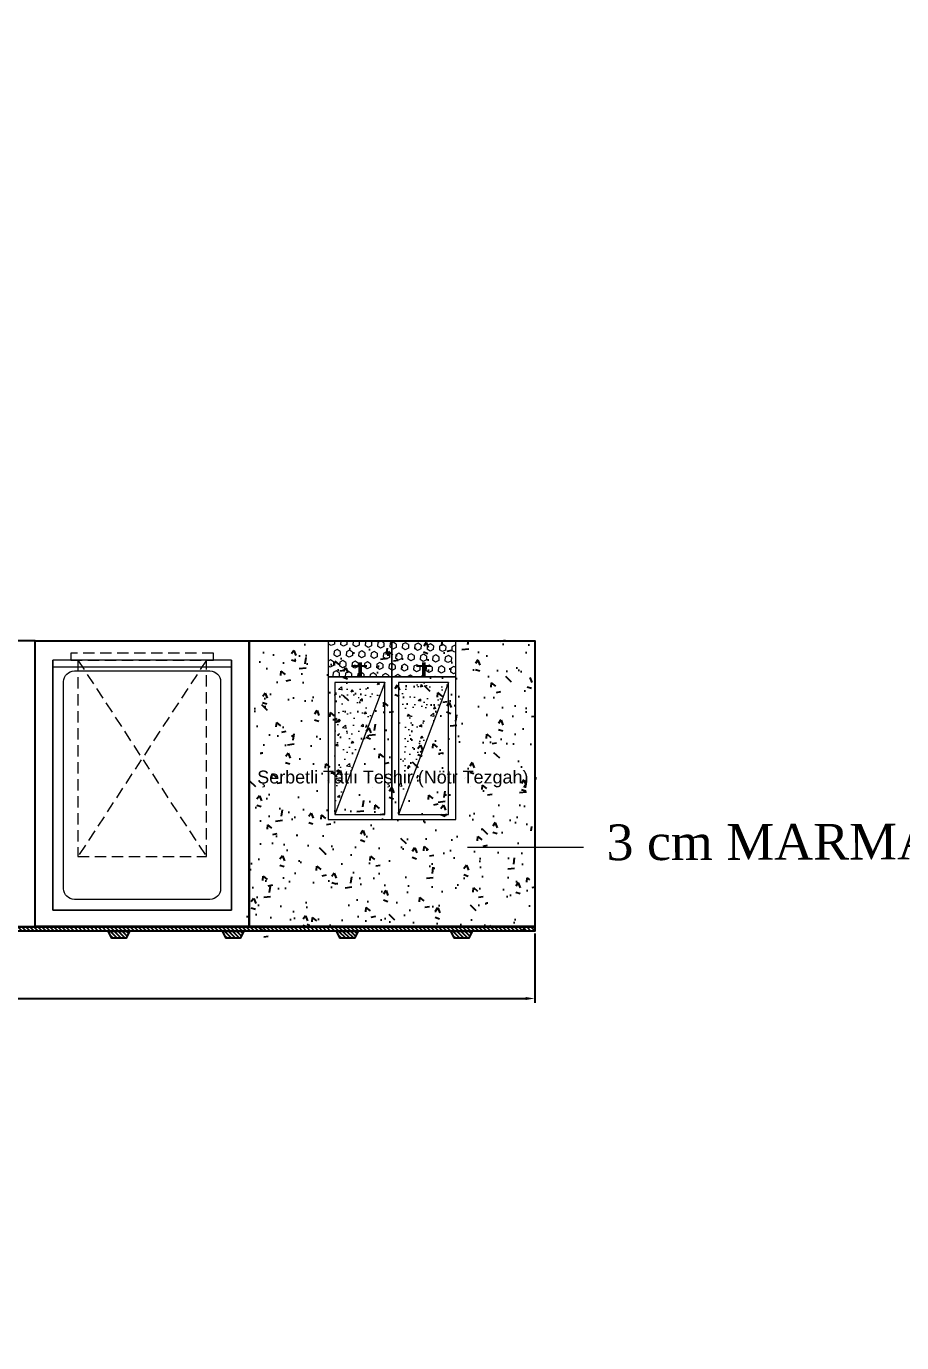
# Model space of a CAD drawing. Header units: millimetres. Extents: x 1287 to 21021, y -1522 to 4173.
# Drawn here: x 4981.5 to 5226.8, y 3215 to 3583.6 of the extents above; entities that cross this region are included whole.
import ezdxf

# ---------------------------------------------------------------- set-up
doc = ezdxf.new("R2010")
doc.units = ezdxf.units.MM
doc.linetypes.add('HIDDEN2', pattern=[4.762499999999999, 3.175, -1.5875])
for name, color, linetype, lineweight in [('ENDÜSTRİYEL MUTFAK', 253, 'Continuous', 9), ('LAMBRİ', 105, 'Continuous', 25), ('MERMER', 7, 'Continuous', 18), ('Sebe - End. Mutfak', 6, 'Continuous', 13), ('ÖLÇÜ', 40, 'Continuous', 5)]:
    doc.layers.add(name, color=color, linetype=linetype, lineweight=lineweight)
doc.layers.add('YAZI', color=7, linetype='Continuous', lineweight=20, true_color=0xd27070)
doc.layers.add('Yazı', color=7, linetype='Continuous')
doc.styles.add('OLCU', font='arial.ttf')
doc.styles.get("Standard").update_dxf_attribs({"font": 'arial.ttf'})
doc.dimstyles.new('ISO-25', dxfattribs={"dimtxt": 2.5, "dimasz": 2.5, "dimexe": 1.25, "dimexo": 0.625, "dimtad": 1, "dimtxsty": 'Standard', "dimcen": 2.5, "dimadec": 0, "dimazin": 0, "dimtfac": 1, "dimtmove": 0, "dimatfit": 3, "dimfxl": 1, "dimarcsym": 0})

# ---------------------------------------------------------------- blocks, each defined once
blk = doc.blocks.new('A$C2b49d9af')
at = {"color": 0, "linetype": 'HIDDEN2'}
for p, q in [((2.000005199608495, 42.99999943204421), (57.00000519960849, 6.999999432044206)), ((2.000005199608495, 6.999999432044206), (57.00000519960849, 42.99999943204421))]:
    blk.add_line(p, q, dxfattribs=at)
for points in [[(2.000005199608495, 44.99999943204421), (2.000005199608495, 4.999999432044206), (5.199608494876884e-06, 4.999999432044206), (5.199608494876884e-06, 44.99999943204421)], [(57.00000519960849, 42.99999943204421), (57.00000519960849, 6.999999432044206), (2.000005199608495, 6.999999432044206), (2.000005199608495, 42.99999943204421)]]:
    blk.add_lwpolyline(points, close=True, dxfattribs=at)
at = {"layer": 'ENDÜSTRİYEL MUTFAK', "color": 0}
for p, q in [((2.000005186750059, 49.99999943426701), (72.00000518675006, 49.99999943426701)), ((72.00000518675006, 49.99999943426701), (2.000005186750059, 49.99999943426701)), ((2.00161969776309, -5.657329893438146e-07), (2.00161969776309, 49.99999943426701)), ((2.00161969776309, 49.99999943426701), (72.00000518675006, 49.99999943426701)), ((4.000005186750059, -5.657329893438146e-07), (4.000005186750059, 49.99999943426701)), ((72.00000518675006, 49.99999943426701), (72.00000518675006, -5.657329893438146e-07)), ((72.00000518675006, -5.657329893438146e-07), (72.00000518675006, 49.99999943426701)), ((72.00000518675006, 49.99999943426701), (72.00000518675006, -5.657329893438146e-07)), ((66.00000518675006, 46.99999943426701), (8.000005186750059, 46.99999943426701)), ((5.000005186750059, 43.99999943426701), (5.000005186750059, 5.999999434267011)), ((69.00000518675006, 5.999999434267011), (69.00000518675006, 43.99999943426701)), ((8.000005186750059, 2.999999434267011), (66.00000518675006, 2.999999434267011)), ((72.00000518675006, -5.657329893438146e-07), (2.000005186750059, -5.657329893438146e-07)), ((2.000005186750059, -5.657329893438146e-07), (72.00000518675006, -5.657329893438146e-07)), ((72.00000518675006, -5.657329893438146e-07), (2.00161969776309, -5.657329893438146e-07)), ((2.00161969776309, -5.657329893438146e-07), (72.00161969776309, -5.657329893438146e-07))]:
    blk.add_line(p, q, dxfattribs=at)
for centre, start, end in [((8.000005186750059, 43.99999943426701), 90, 180), ((66.00000518675006, 43.99999943426701), 0, 90), ((8.000005186750059, 5.999999434267011), 180, 270), ((66.00000518675006, 5.999999434267011), 270, 0)]:
    blk.add_arc(centre, 3.000000000000001, start, end, dxfattribs=at)
blk = doc.blocks.new('A$C2DB12B37')
at = {"layer": 'Sebe - End. Mutfak'}
h = blk.add_hatch(dxfattribs=at)
h.set_pattern_fill('HEX', color=254, scale=8, style=0)
h.set_pattern_definition([(0, (-19972.7983865751, -1570.361046951647), (0, 1.732050808), [1, -2]), (120, (-19972.7983865751, -1570.361046951647), (-1.500000000373361, -0.8660254039999998), [0.9999999999999991, -1.999999999999998]), (59.99999999999999, (-19971.7983865751, -1570.361046951647), (-1.500000000373361, 0.8660254040000003), [1, -2])])
h.paths.add_polyline_path([(0.8861702500307729, 20.32434184071053), (10.87386270420211, 19.82835853364668), (11.76000711364759, 37.67278536307504), (1.77231465947625, 38.16876867013889)])
h = blk.add_hatch(dxfattribs=at)
h.set_pattern_fill('AR-CONC', color=254, style=0)
h.set_pattern_definition([(49.99999999999999, (-19972.7983865751, -1570.361046951647), (7.172601826007535, -0.6275213498259511), [0.75, -8.25]), (355, (-19972.7983865751, -1570.361046951647), (-1.38751333613, 7.521921337000117), [0.6, -6.599999999999998]), (100.4514, (-19972.2006697751, -1570.413340351647), (5.785093817140215, 6.894395420609535), [0.6374018999999997, -7.011421119999997]), (46.18419999999998, (-19972.7983865751, -1568.361046951647), (10.67241048625644, -1.655190143290178), [1.125, -12.375]), (96.63559999999998, (-19971.9090191251, -1568.498980021645), (9.346627055487033, 9.741178709004416), [0.9561028799999992, -10.51712999999998]), (351.1842000000001, (-19972.7983865751, -1568.361046951647), (9.346619451336274, 9.741186009253246), [0.9, -9.9]), (21, (-19971.7983865751, -1568.861046951646), (5.969070521184614, -4.026188906653388), [0.75, -8.25]), (326, (-19971.7983865751, -1568.861046951646), (2.433153319215815, 7.251500450468531), [0.6, -6.599999999999998]), (71.45140000000002, (-19971.3009642451, -1569.196563011646), (8.402226285814898, 3.225304967099523), [0.6374018999999996, -7.011421119999994]), (37.50000000000001, (-19972.7983865751, -1570.361046951647), (0.1215985531729067, 3.328938538313114), [0, -6.519999999999998, 0, -6.7, 0, -6.625]), (7.499999999999999, (-19972.7983865751, -1570.361046951647), (2.630695374421486, 3.944117118823602), [0, -3.819999999999998, 0, -6.37, 0, -2.524999999999999]), (327.5, (-19975.0283865751, -1570.361046951647), (5.33822436172409, -0.225548717343798), [0, -2.5, 0, -7.799999999999998, 0, -10.35]), (317.5, (-19976.0283865751, -1570.361046951647), (5.831861693423862, 1.001049823323175), [0, -3.25, 0, -5.179999999999997, 0, -7.349999999999998])])
h.paths.add_polyline_path([(50.23548212202331, 33.91527672056372), (12.5866434116997, 21.7676455208607), (13.28102004158791, 35.75041495670075)])
h = blk.add_hatch(dxfattribs=at)
h.set_pattern_fill('HEX', color=254, scale=8, style=0)
h.set_pattern_definition([(0, (-19990.6648025779, -1570.361046951647), (0, 1.732050808), [1, -2]), (120, (-19990.6648025779, -1570.361046951647), (-1.500000000373361, -0.8660254039999998), [0.9999999999999991, -1.999999999999998]), (59.99999999999999, (-19989.66480257791, -1570.361046951647), (-1.500000000373361, 0.8660254040000003), [1, -2])])
h.paths.add_polyline_path([(2.584058529464528e-05, 2.479915011282174), (9.987718294756633, 1.983931704218321), (10.87386270420211, 19.82835853364668), (0.886170250030772, 20.32434184071053)])
h = blk.add_hatch(dxfattribs=at)
h.set_pattern_fill('AR-CONC', color=254, style=0)
h.set_pattern_definition([(49.99999999999999, (-19990.6648025779, -1570.361046951647), (7.172601826007535, -0.6275213498259511), [0.75, -8.25]), (355, (-19990.6648025779, -1570.361046951647), (-1.38751333613, 7.521921337000117), [0.6, -6.599999999999998]), (100.4514, (-19990.0670857779, -1570.413340351647), (5.785093817140215, 6.894395420609535), [0.6374019, -7.011421119999997]), (46.18419999999998, (-19990.6648025779, -1568.361046951647), (10.67241048625644, -1.655190143290178), [1.125, -12.375]), (96.63559999999998, (-19989.7754351279, -1568.498980021645), (9.346627055487033, 9.741178709004416), [0.9561028799999992, -10.51712999999998]), (351.1842000000001, (-19990.6648025779, -1568.361046951647), (9.346619451336274, 9.741186009253246), [0.9, -9.9]), (21, (-19989.66480257791, -1568.861046951646), (5.969070521184614, -4.026188906653388), [0.75, -8.25]), (326, (-19989.66480257791, -1568.861046951646), (2.433153319215815, 7.251500450468531), [0.6, -6.599999999999998]), (71.45140000000002, (-19989.16738024791, -1569.196563011646), (8.402226285814898, 3.225304967099523), [0.6374018999999996, -7.011421119999994]), (37.50000000000001, (-19990.6648025779, -1570.361046951647), (0.1215985531729067, 3.328938538313114), [0, -6.519999999999998, 0, -6.7, 0, -6.625]), (7.499999999999999, (-19990.6648025779, -1570.361046951647), (2.630695374421486, 3.944117118823602), [0, -3.819999999999998, 0, -6.37, 0, -2.524999999999999]), (327.5, (-19992.8948025779, -1570.361046951647), (5.33822436172409, -0.225548717343798), [0, -2.5, 0, -7.799999999999998, 0, -10.35]), (317.5, (-19993.8948025779, -1570.361046951647), (5.831861693423862, 1.001049823323175), [0, -3.25, 0, -5.179999999999997, 0, -7.349999999999998])])
h.paths.add_polyline_path([(49.34933771257784, 16.07084989113582), (11.70049900225422, 3.923218691432339), (12.39487563214425, 17.90598812727239)])
for p, q in [((12.5866434116997, 21.7676455208607), (50.23548212202331, 33.91527672056372)), ((11.70049900225422, 3.923218691432339), (49.34933771257784, 16.07084989113582))]:
    blk.add_line(p, q, dxfattribs=at)
for points in [[(0.8861702500307729, 20.32434184071053), (1.772314659476251, 38.16876867013889), (11.76000711364759, 37.67278536307504), (10.87386270420211, 19.82835853364668)], [(10.87386270420211, 19.82835853364668), (11.76000711364759, 37.67278536307504), (51.71077693033294, 35.68885213481872), (50.82463252088746, 17.84442530539036)], [(12.5866434116997, 21.7676455208607), (13.28102004158791, 35.75041495670075), (50.23548212202331, 33.91527672056372), (49.54110549213328, 19.93250728472367)], [(2.584058529464528e-05, 2.479915011282174), (0.8861702500307729, 20.32434184071053), (10.87386270420211, 19.82835853364668), (9.987718294756633, 1.983931704218321)], [(9.987718294756633, 1.983931704218321), (10.87386270420211, 19.82835853364668), (50.82463252088746, 17.84442530539036), (49.93848811144198, -1.524037998024141e-06)], [(11.70049900225422, 3.923218691432339), (12.39487563214425, 17.90598812727239), (49.34933771257784, 16.07084989113582), (48.65496108268781, 2.088080455295767)]]:
    blk.add_lwpolyline(points, close=True, dxfattribs=at)
for points, const_width in [([(8.245409713656045, 26.97355912935063), (8.445300826013408, 30.99879733010448)], 0.5), ([(11.31693490892394, 28.75057194836018), (7.291696708171003, 28.95046306071572)], 1), ([(10.43079049947846, 10.90614511893182), (6.405552298725524, 11.10603623128736)], 1), ([(7.359265304212386, 9.129132299922276), (7.55915641656793, 13.15437050067612)], 0.5)]:
    blk.add_lwpolyline(points, dxfattribs=dict(at, const_width=const_width))
blk = doc.blocks.new('A$C5e84fb6b')
at = {"rotation": 2.842941437163412}
blk.add_blockref('A$C2DB12B37', (0.1229770494137483, -2.476863538824546), dxfattribs=at)
blk = doc.blocks.new('*D322')
at = {"layer": 'Defpoints', "color": 0, "transparency": 16777216}
for p in [(4697.759650323961, 3330.258291502826), (5123.955045152877, 3330.244890405435), (5123.954451829021, 3311.375398800699)]:
    blk.add_point(p, dxfattribs=at)
at = {"layer": 'ÖLÇÜ', "color": 0, "lineweight": -2, "transparency": 16777216}
for p, q in [((4697.759630671741, 3329.633291503134), (4697.759017695665, 3310.138799898707)), ((5123.955025500656, 3329.619890405744), (5123.95441252458, 3310.125398801317)), ((4700.25905699887, 3311.388721289208), (5121.454451830257, 3311.375477409581))]:
    blk.add_line(p, q, dxfattribs=at)
at = {"layer": 'ÖLÇÜ', "color": 0, "transparency": 16777216}
for points in [[(4700.25907010035, 3311.805387955669), (4700.259043897389, 3310.972054622747), (4697.759057000106, 3311.38879989809)], [(5121.454464931738, 3311.792144076041), (5121.454438728777, 3310.95881074312), (5123.954451829021, 3311.375398800699)]]:
    blk.add_solid(points, dxfattribs=at)
at = {"layer": 'ÖLÇÜ', "color": 0, "lineweight": 0, "transparency": 16777216, "insert": (4910.856885620616, 3315.554848324139), "char_height": 7, "attachment_point": 5, "rotation": 359.99819841713355}
blk.add_mtext('{\\fArial|b0|i0|c162|p34;426}', dxfattribs=at)

msp = doc.modelspace()

# ---------------------------------------------------------------- hatches: boundary and pattern name
h = msp.add_hatch(color=256)
h.dxf.hatch_style = 1
h.paths.add_polyline_path([(5942.637650619913, 584.5301125085289), (5942.637650619914, 4059.675286723527), (1286.500239981891, 4059.675286723527), (1286.500239981891, 584.5301125085289)])
h.paths.add_polyline_path([(1306.500239981891, 604.5301125085289), (1306.500239981891, 4039.675286723527), (5922.637650619914, 4039.675286723527), (5922.637650619914, 604.5301125085289)], flags=16)
h.paths.add_polyline_path([(1863.755096457247, 778.2702798628097), (1864.5291577157, 3865.935119369248), (1879.919157715703, 3865.935119369248), (1879.145096457247, 778.2702798628097)], flags=0)
h.paths.add_polyline_path([(1359.500238395692, 1487.424026553206), (1359.497819460383, 1502.884857163227), (1812.220102301268, 1502.884857163227), (1812.220102301268, 1487.494857163228)], flags=0)
h.paths.add_polyline_path([(1424.140310702238, 1558.408125258466), (1424.140310702234, 1881.291983526181), (1527.463145347916, 1881.291983526181), (1527.46314534792, 1558.408125258466)], flags=0)
h.paths.add_polyline_path([(1415.530074481772, 1891.799660691543), (1381.089129599877, 1891.799660691543), (1398.309602040808, 1921.935487463193)], flags=0)
h.paths.add_polyline_path([(1359.497819460383, 1969.703165007252), (1359.500238395692, 1985.163995617274), (1812.220102301268, 1985.093165007252), (1812.220102301268, 1969.703165007252)], flags=0)
h.paths.add_polyline_path([(1359.38331493636, 2302.177767552374), (1359.385733871669, 2317.638598162398), (1812.105597777241, 2317.567767552376), (1812.105597777241, 2302.177767552374)], flags=0)
h.paths.add_polyline_path([(1359.418547219615, 2537.897900370436), (1359.420966154924, 2553.358730980458), (1812.140830060496, 2553.287900370435), (1812.140830060496, 2537.897900370436)], flags=0)
h.paths.add_polyline_path([(1359.453779502866, 2763.088033188496), (1359.456198438175, 2778.548863798521), (1812.176062343751, 2778.478033188497), (1812.176062343751, 2763.088033188496)], flags=0)
h.paths.add_polyline_path([(1359.497819460383, 2988.278164628546), (1359.500238395692, 3003.73899523857), (1812.220102301268, 3003.668164628547), (1812.220102301268, 2988.278164628546)], flags=0)
h.paths.add_polyline_path([(1359.497819460383, 3269.753164628546), (1359.500238395692, 3285.213995238569), (1812.220102301268, 3285.143164628547), (1812.220102301268, 3269.753164628546)], flags=0)
h.paths.add_polyline_path([(1359.497819460383, 3569.858164628547), (1359.500238395692, 3585.318995238569), (1812.220102301268, 3585.248164628547), (1812.220102301268, 3569.858164628547)], flags=0)
h.paths.add_polyline_path([(1354.825397433545, 797.7471448142494), (1849.942041362604, 797.7471448142494), (1849.942041362604, 1365.654204841535), (1354.825397433545, 1365.654204841535)], flags=8)
h.paths.add_polyline_path([(1376.631986880375, 1385.998145944314), (1498.598869554318, 1385.998145944314), (1498.598869554318, 1444.419257813346), (1376.631986880375, 1444.419257813346)], flags=8)
h.paths.add_polyline_path([(1426.929273221146, 2022.406573622167), (1763.72848877367, 2022.406573622167), (1763.72848877367, 2188.461177987788), (1426.929273221146, 2188.461177987788)], flags=8)
h.paths.add_polyline_path([(1376.755297492457, 3510.141685275983), (1630.783674027246, 3510.141685275983), (1630.783674027246, 3568.562797145014), (1376.755297492457, 3568.562797145014)], flags=8)
h.paths.add_polyline_path([(1533.884239252641, 1885.055669379185), (1656.423529038903, 1885.055669379185), (1656.423529038903, 1922.230115494903), (1533.884239252641, 1922.230115494903)], flags=8)
h.paths.add_polyline_path([(1440.204708792886, 1884.622523573398), (1513.10783056446, 1884.622523573398), (1513.10783056446, 1921.796969689116), (1440.204708792886, 1921.796969689116)], flags=8)
h.paths.add_polyline_path([(1563.537266528679, 3656.934814116863), (1855.677634877928, 3656.934814116863), (1855.677634877928, 3704.667627895853), (1563.537266528679, 3704.667627895853)], flags=8)
at = {"layer": 'LAMBRİ', "linetype": 'Continuous'}
h = msp.add_hatch(dxfattribs=at)
h.set_pattern_fill('LINE', color=253, scale=0.25, angle=315)
h.set_pattern_definition([(314.9999999999999, (3463.021892179224, 35520.75272075702), (0.5612660075668223, 0.5612660075668219), [])])
h.paths.add_polyline_path([(4698.955046210859, 3331.444285883206), (5123.955045152876, 3331.444890423316), (5123.955045152876, 3330.244890405434), (4698.955046210859, 3330.244285895127)])
h = msp.add_hatch(dxfattribs=at)
h.set_pattern_fill('LINE', color=253, scale=0.25, angle=315)
h.set_pattern_definition([(314.9999999999999, (3948.83519247589, 35441.24117555759), (0.5612660075668223, 0.5612660075668219), [])])
h.paths.add_polyline_path([(5010.454980258321, 3330.244734491325), (5009.454980228518, 3328.244734491325), (5005.454980228518, 3328.244734521128), (5004.454980258321, 3330.24473455093)])
h = msp.add_hatch(dxfattribs=at)
h.set_pattern_fill('LINE', color=253, scale=0.25, angle=315)
h.set_pattern_definition([(314.9999999999999, (3980.835320745085, 35441.2412195159), (0.5612660075668223, 0.5612660075668219), [])])
h.paths.add_polyline_path([(5042.455108527516, 3330.244778449639), (5041.455108497714, 3328.244778449639), (5037.455108497714, 3328.244778479442), (5036.455108527516, 3330.244778509244)])
h = msp.add_hatch(dxfattribs=at)
h.set_pattern_fill('LINE', color=253, scale=0.25, angle=315)
h.set_pattern_definition([(314.9999999999999, (4012.835320745085, 35441.24126347405), (0.5612660075668223, 0.5612660075668219), [])])
h.paths.add_polyline_path([(5074.455108527516, 3330.244822407777), (5073.455108497714, 3328.244822407777), (5069.455108497714, 3328.244822437579), (5068.455108527516, 3330.244822467382)])
h = msp.add_hatch(dxfattribs=at)
h.set_pattern_fill('LINE', color=253, scale=0.25, angle=315)
h.set_pattern_definition([(314.9999999999999, (4044.835258413528, 35441.24130743209), (0.5612660075668223, 0.5612660075668219), [])])
h.paths.add_polyline_path([(5106.455046195959, 3330.244866365829), (5105.455046166157, 3328.244866365829), (5101.455046166157, 3328.244866395632), (5100.455046195959, 3330.244866425434)])
at = {"layer": 'MERMER', "lineweight": -2}
h = msp.add_hatch(dxfattribs=at)
h.set_pattern_fill('AR-CONC', color=21, scale=2, angle=1350)
h.set_pattern_definition([(319.9999999999998, (-127332634.837813, -141994712.0532127), (-1.255042699651941, -14.34520365201507), [1.5, -16.5]), (265, (-127332634.837813, -141994712.0532127), (15.04384267400024, 2.77502667225996), [1.2, -13.2]), (10.45144445999996, (-127332634.9423999, -141994713.2486463), (13.78879981937256, -11.57017693454227), [1.27480384, -14.02284224]), (316.1841999999998, (-127332630.837813, -141994712.0532127), (-3.310385615861589, -21.34482661343144), [2.249999999999994, -24.74999999999995]), (6.635635490000017, (-127332631.1136791, -141994713.8319476), (19.48237201549096, -18.69323891348462), [1.912206839999997, -21.03427519999994]), (261.1841639899999, (-127332630.837813, -141994712.0532127), (19.48237200539975, -18.69323890109551), [1.8, -19.80000002]), (290.9999999999997, (-127332631.837813, -141994714.0532127), (-8.052377813306807, -11.93814104236921), [1.5, -16.49999999999999]), (236, (-127332631.837813, -141994714.0532127), (14.50300090093705, -4.866306638431674), [1.2, -13.2]), (341.4514447399999, (-127332632.5088445, -141994715.0480578), (6.450623056127032, -16.80444753459944), [1.2748038, -14.02284224]), (307.4999999999999, (-127332634.837813, -141994712.0532127), (6.657877076626229, -0.2431971063458313), [0, -13.04, 0, -13.4, 0, -13.25]), (277.4999999999998, (-127332634.837813, -141994712.0532127), (7.888234237647191, -5.261390748842994), [0, -7.64, 0, -12.74, 0, -5.05]), (237.5, (-127332634.837813, -141994707.5932127), (-0.4510974346876239, -10.67644872344818), [0, -5, 0, -15.6, 0, -20.7]), (227.5, (-127332634.837813, -141994705.5932127), (2.002099646646323, -11.66372338684773), [0, -6.49999999999999, 0, -10.35999999999998, 0, -14.69999999999998])])
h.paths.add_polyline_path([(5043.955046210858, 3411.4950406641), (5123.955046210858, 3411.4950406641), (5123.955046210858, 3331.909973630332), (5043.955046210858, 3331.909973630332)])

# ---------------------------------------------------------------- linework, layer by layer
at = {"layer": 'LAMBRİ'}
for points in [[(4698.955046210859, 3331.444285883206), (5123.955045152876, 3331.444890423316), (5123.955045152876, 3330.244890405434), (4698.955046210859, 3330.244285895127)], [(5010.454980258321, 3330.244734491325), (5009.454980228518, 3328.244734491325), (5005.454980228518, 3328.244734521128), (5004.454980258321, 3330.24473455093), (5010.454980258321, 3330.244734491325)], [(5042.455108527516, 3330.244778449639), (5041.455108497714, 3328.244778449639), (5037.455108497714, 3328.244778479442), (5036.455108527516, 3330.244778509244), (5042.455108527516, 3330.244778449639)], [(5074.455108527516, 3330.244822407777), (5073.455108497714, 3328.244822407777), (5069.455108497714, 3328.244822437579), (5068.455108527516, 3330.244822467382), (5074.455108527516, 3330.244822407777)], [(5106.455046195959, 3330.244866365829), (5105.455046166157, 3328.244866365829), (5101.455046166157, 3328.244866395632), (5100.455046195959, 3330.244866425434), (5106.455046195959, 3330.244866365829)]]:
    msp.add_lwpolyline(points, close=True, dxfattribs=at)
at = {"layer": 'MERMER', "color": 21, "lineweight": -2}
for points in [[(4983.955046210858, 3411.495040693902), (4833.955046210858, 3411.495040693902), (4833.955046210858, 3331.495040693902), (4983.955046210858, 3331.495040693902)], [(5043.955046210858, 3411.4950406641), (5123.955046210858, 3411.4950406641), (5123.955046195957, 3331.495040693902), (5043.955046195957, 3331.495040693902)]]:
    msp.add_lwpolyline(points, close=True, dxfattribs=at)
msp.add_lwpolyline([(4983.955046210858, 3411.4950406641), (5043.955046210858, 3411.4950406641), (5043.955046210858, 3331.4950406641), (4983.955046210858, 3331.4950406641), (4983.955046210858, 3411.4950406641)], dxfattribs=at)
at = {"layer": 'Yazı', "color": 1, "lineweight": 0}
msp.add_lwpolyline([(5105.098306586726, 3353.719012815458), (5137.627980429395, 3353.719012815458)], dxfattribs=at)

# ---------------------------------------------------------------- block references
at = {"layer": 'ENDÜSTRİYEL MUTFAK', "color": 0, "xscale": -1, "rotation": 90}
msp.add_blockref('A$C5e84fb6b', (5101.821462801004, 3411.495043877443), dxfattribs=at)
at = {"layer": 'ENDÜSTRİYEL MUTFAK', "color": 0, "lineweight": -2, "xscale": -1, "rotation": 90}
msp.add_blockref('A$C2b49d9af', (5038.955045644614, 3408.125287303352), dxfattribs=at)

# ---------------------------------------------------------------- texts
at = {"layer": 'YAZI', "insert": (5046.200545642945, 3375.191646853113), "char_height": 3.6, "attachment_point": 1}
msp.add_mtext_dynamic_manual_height_columns('Şerbetli Tatlı Teşhir (Nötr Tezgah)', width=108.9753202497959, gutter_width=1, heights=[0], dxfattribs=at)
at = {"layer": 'Yazı', "color": 1, "lineweight": 0, "insert": (5144.067941650392, 3360.111972802726), "char_height": 10, "attachment_point": 1, "rotation": 0.14234158241563175, "style": 'OLCU'}
msp.add_mtext_dynamic_manual_height_columns('{\\fTimes New Roman|b0|i0|c162|p18;\\C244;3 cm MARMARA MERMERİ}', width=712.9400697980782, gutter_width=54.48452534123135, heights=[11.53387707995006], dxfattribs=at)

# ---------------------------------------------------------------- dimensions: what is measured, and where the dimension line sits
at = {"layer": 'ÖLÇÜ', "lineweight": 0}
dim = msp.add_aligned_dim(p1=(4697.75965032396, 3330.258291502825), p2=(5123.955045152876, 3330.244890405434), distance=-18.86949161406334, text='{\\fArial|b0|i0|c162|p34;426}', dimstyle='ISO-25', override={"dimtxt": 7}, dxfattribs=at)
dim.commit()
dim.dimension.update_dxf_attribs({"geometry": '*D322', "text_midpoint": (4910.856885620616, 3315.554848324139)})

doc.saveas('drawing.dxf')
